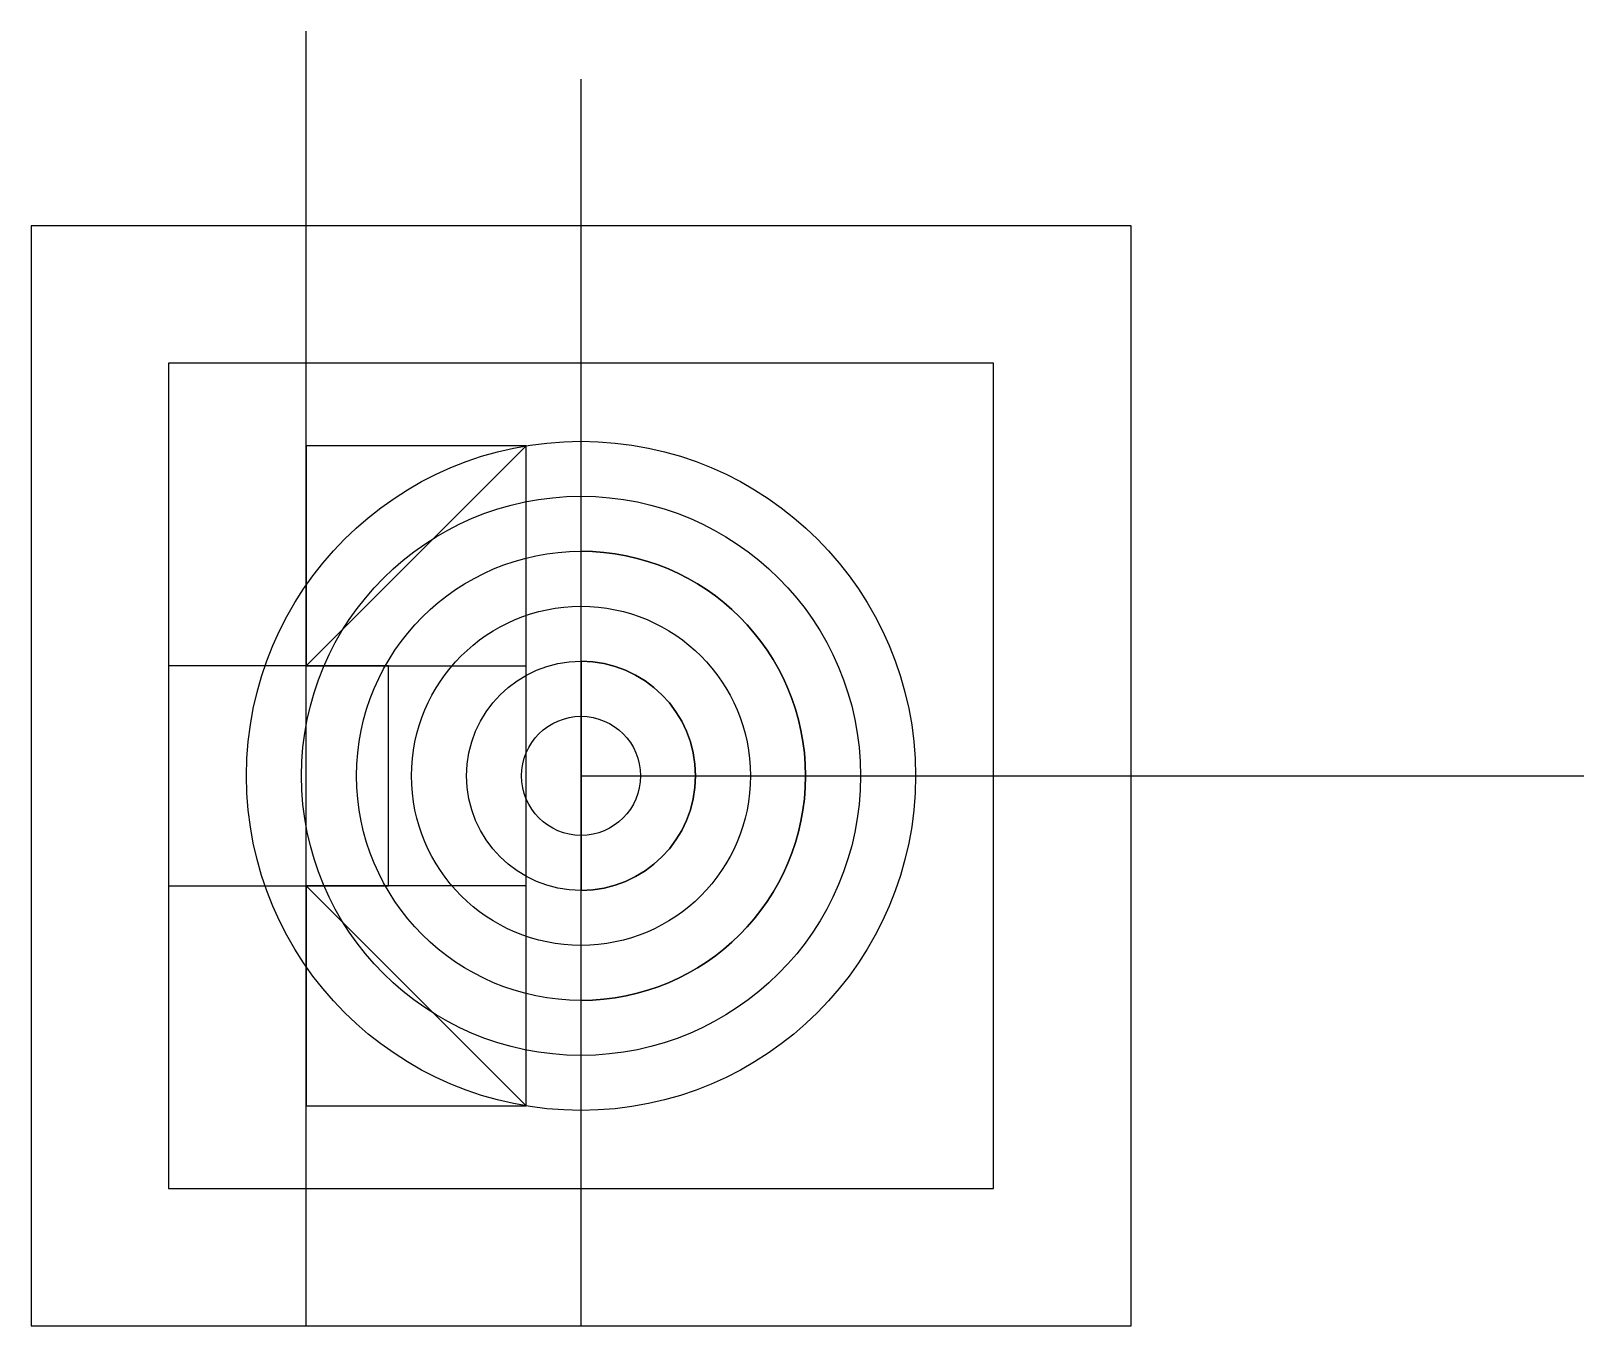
# Model space of a CAD drawing. Extents: x 0 to 1412, y 0 to 1177.
import ezdxf

# ---------------------------------------------------------------- set-up
doc = ezdxf.new("R2010")
doc.units = 0
doc.layers.get('0').update_dxf_attribs({"linetype": 'CONTINUOUS'})
doc.layers.add('MAIN', color=7, linetype='CONTINUOUS')

msp = doc.modelspace()

# ---------------------------------------------------------------- linework, layer by layer
for points in [[(250, 0), (250, 1177)], [(500, 0), (500, 1133.1)], [(500, 500), (1411.8, 500)]]:
    msp.add_lwpolyline(points)
for points in [[(250, 600), (450, 600), (450, 800), (250, 800)], [(125, 400), (325, 400), (325, 600), (125, 600)], [(250, 200), (450, 200), (450, 400), (250, 400)]]:
    msp.add_lwpolyline(points, close=True)
for radius in [304.1, 254.1, 204.1, 154.1, 104.1, 54.1]:
    msp.add_circle((500, 500), radius)
at = {"layer": 'MAIN'}
for points in [[(0, 0), (1000, 0), (1000, 1000), (0, 1000)], [(125, 125), (875, 125), (875, 875), (125, 875)]]:
    msp.add_lwpolyline(points, close=True, dxfattribs=at)
msp.add_lwpolyline([(450, 800), (250, 600), (125, 600), (125, 400), (250, 400), (450, 200), (450, 800)], dxfattribs=at)
for points in [[(500, 704.1), (500, 804.1, -1), (500, 195.9), (500, 295.9, 1)], [(500, 604.1), (500, 395.9, 1)]]:
    msp.add_lwpolyline(points, format="xyb", close=True, dxfattribs=at)

doc.saveas('drawing.dxf')
